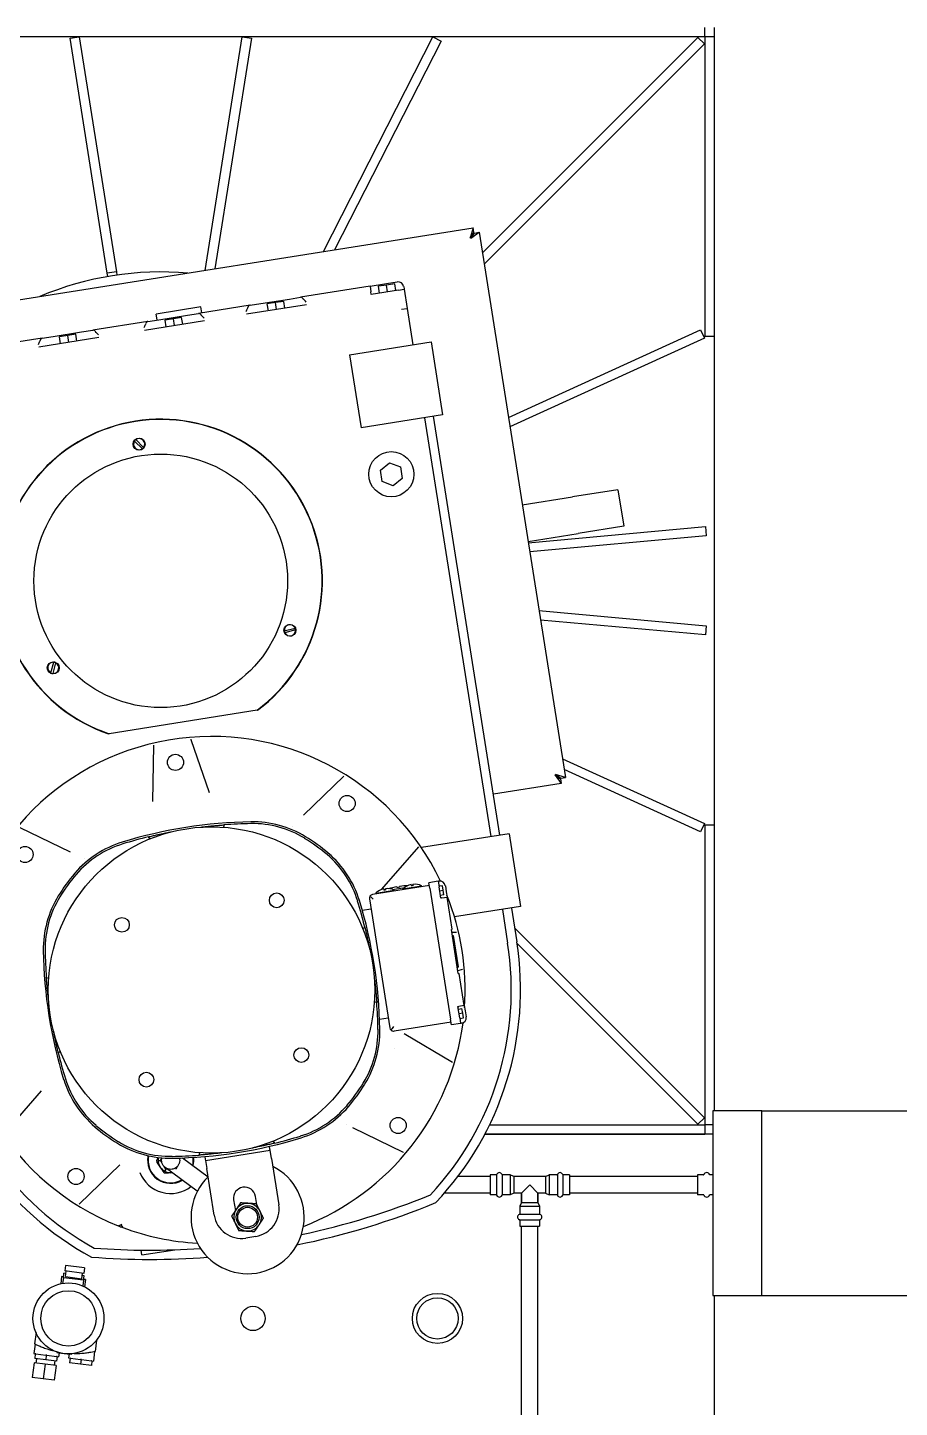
# Model space of a CAD drawing. Header units: millimetres. Extents: x 0 to 157650, y 0 to 89100.
# Drawn here: x 26148 to 27093, y 30789 to 32286 of the extents above; entities that cross this region are included whole.
import ezdxf

# ---------------------------------------------------------------- set-up
doc = ezdxf.new("R2010")
doc.units = ezdxf.units.MM
doc.header["$LTSCALE"] = 150
doc.layers.add('Visible', color=7, linetype='Continuous', lineweight=25)

msp = doc.modelspace()

# ---------------------------------------------------------------- linework, layer by layer
at = {"layer": 'Visible', "color": 9, "true_color": 0xc0c0c0}
for p, q in [((26882, 32275.9), (26882, 32285.9)), ((26892, 32285.9), (26892, 32275.9)), ((26882, 32275.9), (25702, 32275.9)), ((26193.8, 32274.3), (26203.7, 32275.9)), ((26234.1, 32019.5), (26193.8, 32274.3)), ((26203.7, 32275.9), (26244, 32021)), ((26340.3, 32022.6), (26380.4, 32275.9)), ((26390.3, 32274.3), (26350.7, 32024.3)), ((26380.4, 32275.9), (26390.3, 32274.3)), ((26468.3, 32042.9), (26587, 32275.8)), ((26595.9, 32271.3), (26480.5, 32044.8)), ((26587, 32275.8), (26595.9, 32271.3)), ((26640.7, 32041.6), (26874.3, 32275.3)), ((26881.4, 32268.2), (26642.6, 32029.4)), ((26874.3, 32275.3), (26881.4, 32268.2)), ((26892, 32275.9), (26882, 32275.9)), ((26882, 32275.9), (26882, 31950.9)), ((26892, 32275.9), (26892, 31950.9)), ((25851.8, 31945.2), (26630.6, 32068.6)), ((26630.6, 32068.6), (26627.3, 32057.9)), ((26627.3, 32057.9), (26631.4, 32063.7)), ((26628.1, 32057.4), (26627.3, 32057.9)), ((26628.1, 32057.4), (26637.2, 32063.9)), ((26628.1, 32057.4), (26632.2, 32063.1)), ((26631.4, 32063.7), (26630.6, 32068.6)), ((26632.2, 32063.1), (26637.2, 32063.9)), ((26637.2, 32063.9), (26730.8, 31472.6)), ((26244, 32021), (26234.1, 32019.5)), ((26234.7, 32016), (26234.1, 32019.5)), ((26244, 32021), (26244.6, 32017.5)), ((26518.9, 32005.3), (26443.5, 31993.4)), ((26518.9, 32005.3), (26536.6, 32008.2)), ((26518.9, 32005.3), (26519.8, 31999.4)), ((26520.3, 31996.4), (26519.8, 31999.4)), ((26549.9, 32001.1), (26520.3, 31996.4)), ((26536.9, 32006.7), (26528, 32005.3)), ((26529.2, 31997.9), (26528, 32005.3)), ((26536.6, 32008.2), (26548.5, 32010)), ((26545.8, 32008.1), (26536.9, 32006.7)), ((26538, 31999.3), (26536.9, 32006.7)), ((26546.9, 32000.7), (26545.8, 32008.1)), ((26549.9, 32001.1), (26555.8, 32002.1)), ((26555.4, 32005), (26555.8, 32002.1)), ((26555.8, 32002.1), (26559.1, 31981.3)), ((26335.6, 31982.9), (26287.2, 31975.2)), ((26388.8, 31984.7), (26332.9, 31975.9)), ((26336.6, 31976.5), (26335.6, 31982.9)), ((26450, 31985.3), (26385, 31975)), ((26388.8, 31984.7), (26400.7, 31986.6)), ((26400.7, 31986.6), (26431.5, 31991.5)), ((26416.4, 31987.6), (26407.5, 31986.2)), ((26408.7, 31978.8), (26407.5, 31986.2)), ((26425.3, 31989), (26416.4, 31987.6)), ((26417.5, 31980.2), (26416.4, 31987.6)), ((26426.4, 31981.6), (26425.3, 31989)), ((26431.5, 31991.5), (26443.5, 31993.4)), ((26553.2, 31980.4), (26559.1, 31981.3)), ((26559.1, 31981.3), (26565.4, 31941.8)), ((26278.1, 31967.2), (26218.3, 31957.7)), ((26339.4, 31967.8), (26274.4, 31957.5)), ((26278.1, 31967.2), (26290.1, 31969.1)), ((26288.2, 31968.8), (26287.2, 31975.2)), ((26290.1, 31969.1), (26320.9, 31974)), ((26305.8, 31970.1), (26296.9, 31968.7)), ((26298, 31961.2), (26296.9, 31968.7)), ((26314.6, 31971.5), (26305.8, 31970.1)), ((26306.9, 31962.7), (26305.8, 31970.1)), ((26315.8, 31964.1), (26314.6, 31971.5)), ((26320.9, 31974), (26332.9, 31975.9)), ((26163.6, 31949.1), (26175.5, 31951)), ((26175.5, 31951), (26206.3, 31955.8)), ((26191.2, 31951.9), (26182.3, 31950.5)), ((26200.1, 31953.3), (26191.2, 31951.9)), ((26192.4, 31944.5), (26191.2, 31951.9)), ((26201.2, 31945.9), (26200.1, 31953.3)), ((26206.3, 31955.8), (26218.3, 31957.7)), ((26668.9, 31863.2), (26877.3, 31958.2)), ((26877.3, 31958.2), (26881.5, 31949.1)), ((26892, 31950.9), (26882, 31950.9)), ((26892, 31950.9), (26892, 31420.9)), ((26163.6, 31949.1), (26097.8, 31938.7)), ((26224.9, 31949.7), (26159.8, 31939.4)), ((26183.5, 31943.1), (26182.3, 31950.5)), ((26496.7, 31931), (26585.1, 31945)), ((26585.1, 31945), (26597.6, 31865.9)), ((26881.5, 31949.1), (26670.6, 31852.9)), ((26496.7, 31931), (26509.2, 31851.9)), ((26597.6, 31865.9), (26509.2, 31851.9)), ((26577.9, 31862.8), (26649.8, 31408.5)), ((26659.7, 31410), (26587.8, 31864.4)), ((26263.6, 31837.5), (26263.5, 31837.7)), ((26272.1, 31829.2), (26263.6, 31837.5)), ((26264.9, 31839.1), (26265, 31839)), ((26265, 31839), (26273.5, 31830.6)), ((26272.3, 31829.1), (26272.1, 31829.2)), ((26273.5, 31830.6), (26273.7, 31830.5)), ((26530.2, 31806), (26540, 31814)), ((26532.2, 31793.5), (26530.2, 31806)), ((26540, 31814), (26551.9, 31809.4)), ((26551.9, 31809.4), (26553.9, 31796.9)), ((26544, 31788.9), (26532.2, 31793.5)), ((26553.9, 31796.9), (26544, 31788.9)), ((26684, 31768.2), (26738.3, 31776.9)), ((26787.7, 31784.7), (26738.3, 31776.9)), ((26787.7, 31784.7), (26793.9, 31745.2)), ((26690.5, 31727.2), (26882.6, 31744.7)), ((26793.9, 31745.2), (26744.6, 31737.3)), ((26882.6, 31744.7), (26883.5, 31734.7)), ((26690.2, 31728.7), (26744.6, 31737.3)), ((26883.5, 31734.7), (26692, 31717.3)), ((26702.1, 31653.6), (26883.5, 31637.1)), ((26882.6, 31627.2), (26703.7, 31643.4)), ((26883.5, 31637.1), (26882.6, 31627.2)), ((26425.9, 31631.5), (26426, 31631.5)), ((26426, 31631.5), (26437.6, 31634.7)), ((26426.6, 31629.6), (26426.4, 31629.5)), ((26438.1, 31632.8), (26426.6, 31629.6)), ((26437.6, 31634.7), (26437.7, 31634.8)), ((26438.3, 31632.9), (26438.1, 31632.8)), ((26173, 31586), (26176, 31597.6)), ((26177.9, 31597.1), (26174.9, 31585.5)), ((26176, 31597.6), (26176, 31597.7)), ((26178, 31597.2), (26177.9, 31597.1)), ((26173, 31585.8), (26173, 31586)), ((26174.9, 31585.5), (26174.9, 31585.3)), ((26396.5, 31545.5), (26236, 31520.1)), ((26397.1, 31545.6), (26396.5, 31545.5)), ((26236, 31520.1), (26235.4, 31520)), ((26283.4, 31446.6), (26284.4, 31507.5)), ((26284.4, 31507.5), (26284.4, 31507.7)), ((26324.7, 31514), (26324.8, 31513.9)), ((26324.8, 31513.9), (26344.6, 31456.3)), ((26727.6, 31492.9), (26881.5, 31422.8)), ((26446.7, 31431.8), (26490.4, 31474.1)), ((26490.4, 31474.1), (26490.6, 31474.2)), ((26719.6, 31475.2), (26720.1, 31476)), ((26719.6, 31475.2), (26726.1, 31466.1)), ((26719.6, 31475.2), (26725.3, 31471)), ((26730.8, 31472.6), (26720.1, 31476)), ((26720.1, 31476), (26725.9, 31471.9)), ((26725.9, 31471.9), (26730.8, 31472.6)), ((26877.3, 31413.7), (26729.5, 31481.1)), ((26726.1, 31466.1), (26652.7, 31454.5)), ((26725.3, 31471), (26726.1, 31466.1)), ((26139.1, 31418.5), (26193.9, 31391.8)), ((26434.5, 31419.9), (26434.5, 31419.9)), ((26881.5, 31422.8), (26877.3, 31413.7)), ((26892, 31420.9), (26882, 31420.9)), ((26882, 31420.9), (26882, 31095.9)), ((26892, 31420.9), (26892, 31110.9)), ((26571.3, 31397.4), (26531.4, 31351.4)), ((26571.4, 31397.5), (26571.3, 31397.4)), ((26669.6, 31411.6), (26574.7, 31396.6)), ((26669.6, 31411.6), (26682.1, 31332.6)), ((26209.1, 31384.2), (26209.1, 31384.2)), ((26583.3, 31355.5), (26521.6, 31345.7)), ((26543.3, 31351.2), (26556.5, 31353.3)), ((26548.1, 31353.9), (26548.3, 31353.1)), ((26551.2, 31353.6), (26551.1, 31354.4)), ((26555, 31352), (26574.8, 31355.1)), ((26563.4, 31356.3), (26563.7, 31355)), ((26565.6, 31355.3), (26565.4, 31356.7)), ((26574.9, 31354.1), (26574.8, 31355.1)), ((26592.7, 31360), (26582.8, 31358.4)), ((26583.8, 31352.5), (26582.8, 31358.4)), ((26583.8, 31352.5), (26606.3, 31210.3)), ((26592.7, 31360), (26593.7, 31360.2)), ((26592.7, 31360), (26593.7, 31354.1)), ((26597.5, 31355.2), (26593.6, 31354.6)), ((26595.6, 31341.7), (26593.7, 31354.1)), ((26598.3, 31350.3), (26597.5, 31355.2)), ((26600.6, 31355.2), (26601.6, 31348.7)), ((26518.3, 31341.1), (26540.5, 31200.9)), ((26525.4, 31347.3), (26545.1, 31350.4)), ((26525.5, 31346.3), (26525.4, 31347.3)), ((26533.8, 31351.6), (26534, 31350.3)), ((26536, 31350.6), (26535.8, 31352)), ((26545.3, 31349.4), (26545.1, 31350.4)), ((26555.2, 31351), (26555, 31352)), ((26594.4, 31349.6), (26598.3, 31350.3)), ((26599.1, 31345.3), (26595.1, 31344.7)), ((26596.6, 31341.9), (26595.6, 31341.7)), ((26596.6, 31341.9), (26602.5, 31342.8)), ((26599.1, 31345.3), (26598.3, 31350.3)), ((26601.6, 31348.7), (26602.5, 31342.8)), ((26608, 31308), (26602.5, 31342.8)), ((26510.5, 31328.8), (26520, 31330.3)), ((26682.1, 31332.6), (26610.5, 31321.3)), ((26662.4, 31329.5), (26668.1, 31293)), ((26672.2, 31331), (26678, 31294.5)), ((26608, 31308), (26607.1, 31307.8)), ((26614.6, 31259.9), (26607.1, 31307.8)), ((26675.7, 31309.4), (26881.4, 31103.6)), ((26607.5, 31304.9), (26612.5, 31304.8)), ((26608.1, 31301.2), (26609.1, 31301.3)), ((26608.1, 31301.2), (26609.1, 31301.3)), ((26609.1, 31301.3), (26609.1, 31301.3)), ((26609.1, 31301.3), (26614.5, 31267.1)), ((26609.1, 31301.3), (26609.1, 31301.3)), ((26612.5, 31304.8), (26612.7, 31304.8)), ((26874.3, 31096.5), (26678.3, 31292.6)), ((26614.5, 31267), (26613.6, 31266.8)), ((26614.5, 31266.9), (26613.6, 31266.8)), ((26614.6, 31266.7), (26613.6, 31266.5)), ((26618.9, 31264.5), (26614.2, 31262.9)), ((26614.5, 31267.1), (26614.5, 31267)), ((26614.5, 31266.9), (26614.5, 31267)), ((26614.6, 31266.7), (26614.5, 31266.9)), ((26619.1, 31264.6), (26618.9, 31264.5)), ((26614.6, 31259.9), (26615.6, 31260.1)), ((26621.1, 31225.3), (26615.6, 31260.1)), ((26614.2, 31224.2), (26615.2, 31224.3)), ((26616.2, 31211.8), (26614.2, 31224.2)), ((26614.7, 31221.2), (26618.6, 31221.9)), ((26621.1, 31225.3), (26615.2, 31224.3)), ((26619.4, 31216.9), (26618.6, 31221.9)), ((26621.1, 31225.3), (26622.1, 31219.4)), ((26622.1, 31219.4), (26623.1, 31212.9)), ((26538.7, 31211.7), (26529.3, 31210.2)), ((26606.8, 31207.3), (26545, 31197.5)), ((26607.2, 31204.4), (26606.3, 31210.3)), ((26617.1, 31205.9), (26607.2, 31204.4)), ((26619.4, 31216.9), (26615.5, 31216.3)), ((26616.2, 31211.8), (26617.1, 31205.9)), ((26616.3, 31211.3), (26620.2, 31212)), ((26618.1, 31206.1), (26617.1, 31205.9)), ((26620.2, 31212), (26619.4, 31216.9)), ((26556.1, 31195.1), (26608.3, 31163.7)), ((26545.1, 31178.3), (26545.1, 31178.3)), ((26608.3, 31163.7), (26608.5, 31163.7)), ((26123, 31086.9), (26162.9, 31132.8)), ((26881.4, 31103.6), (26874.3, 31096.5)), ((26943.5, 31110.9), (26890.5, 31110.9)), ((26890.5, 31110.9), (26890.5, 30910.9)), ((26943.5, 31110.9), (28685.5, 31110.9)), ((26943.5, 30910.9), (26943.5, 31110.9)), ((26493.4, 31095.9), (26493.4, 31095.9)), ((26555.1, 31065.8), (26500.4, 31092.5)), ((26643.5, 31085.9), (26882, 31085.9)), ((26890.5, 31085.9), (26643.5, 31085.9)), ((26648.5, 31095.9), (26882, 31095.9)), ((26890.5, 31095.9), (26882, 31095.9)), ((26882, 31095.9), (26882, 31085.9)), ((26340.5, 31057.3), (26410.6, 31068.4)), ((26410.4, 31069.6), (26409.9, 31072.6)), ((26410.6, 31068.4), (26410.4, 31069.6)), ((26412, 31059.5), (26410.6, 31068.4)), ((26289.5, 31057.2), (26291.8, 31057.3)), ((26315.7, 31060), (26343.3, 31039.6)), ((26339.8, 31061.5), (26340.3, 31058.5)), ((26340.3, 31058.5), (26340.5, 31057.3)), ((26340.5, 31057.3), (26341.9, 31048.4)), ((26412, 31059.5), (26420, 31009.2)), ((26555.3, 31065.7), (26555.1, 31065.8)), ((26247.6, 31052.4), (26203.8, 31010.1)), ((26295.8, 31050.5), (26295.8, 31050.5)), ((26297.4, 31047.8), (26296.3, 31045.8)), ((26331.6, 31023.8), (26296.9, 31049.6)), ((26349.9, 30998), (26341.9, 31048.4)), ((26649, 31039.8), (26614.1, 31039.8)), ((26649, 31041.5), (26649, 31020)), ((26655.7, 31041.5), (26649, 31041.5)), ((26656.2, 31042), (26656.2, 31019.5)), ((26662, 31042), (26662, 31019.5)), ((26671, 31041.5), (26662.5, 31041.5)), ((26671, 31041.5), (26671, 31020)), ((26674.7, 31039.8), (26671, 31041.5)), ((26674.7, 31039.8), (26674.7, 31021.8)), ((26709.3, 31039.8), (26674.7, 31039.8)), ((26709.3, 31039.8), (26674.7, 31039.8)), ((26709.3, 31039.8), (26713, 31041.5)), ((26709.3, 31039.8), (26709.3, 31021.8)), ((26713, 31041.5), (26713, 31020)), ((26721.5, 31041.5), (26713, 31041.5)), ((26722, 31042), (26722, 31019.5)), ((26727.8, 31042), (26727.8, 31019.5)), ((26735, 31041.5), (26728.3, 31041.5)), ((26735, 31041.5), (26735, 31020)), ((26873.9, 31039.8), (26735, 31039.8)), ((26873.9, 31041.5), (26873.9, 31020)), ((26880.6, 31041.5), (26873.9, 31041.5)), ((26890.5, 31041.5), (26887.4, 31041.5)), ((26313.5, 31023), (26313.5, 31023)), ((26692, 31030.8), (26683, 31021.8)), ((26692, 31030.8), (26683, 31021.8)), ((26701, 31021.8), (26692, 31030.8)), ((26701, 31021.8), (26692, 31030.8)), ((26203.8, 31010.1), (26203.7, 31010)), ((26297.4, 31021.8), (26297.4, 31021.8)), ((26371, 31014.6), (26372.9, 31002.8)), ((26396.2, 31009.4), (26394.7, 31018.3)), ((26649, 31021.8), (26599.5, 31021.8)), ((26655.7, 31020), (26649, 31020)), ((26671, 31020), (26662.5, 31020)), ((26674.7, 31021.8), (26671, 31020)), ((26683, 31021.8), (26674.7, 31021.8)), ((26683, 31021.8), (26674.7, 31021.8)), ((26683, 31011.5), (26681.3, 31007.8)), ((26683, 31021.8), (26683, 31011.5)), ((26683, 31011.5), (26683, 31021.8)), ((26683, 31011.5), (26701, 31011.5)), ((26701, 31021.8), (26701, 31011.5)), ((26709.3, 31021.8), (26701, 31021.8)), ((26701, 31011.5), (26701, 31021.8)), ((26709.3, 31021.8), (26701, 31021.8)), ((26701, 31011.5), (26702.8, 31007.8)), ((26709.3, 31021.8), (26713, 31020)), ((26721.5, 31020), (26713, 31020)), ((26735, 31020), (26728.3, 31020)), ((26873.9, 31021.8), (26735, 31021.8)), ((26880.6, 31020), (26873.9, 31020)), ((26890.5, 31020), (26887.4, 31020)), ((26680.8, 30998.8), (26703.3, 30998.8)), ((26681.3, 31007.8), (26702.8, 31007.8)), ((26681.3, 31007.8), (26681.3, 30999.3)), ((26702.8, 31007.8), (26702.8, 30999.3)), ((26249.3, 30987.4), (26246.4, 30986.4)), ((26249.5, 30987.8), (26249.3, 30987.4)), ((26250.8, 30984.7), (26249.3, 30987.4)), ((26249.5, 30987.8), (26249.7, 30988.4)), ((26680.8, 30993), (26703.3, 30993)), ((26681.3, 30992.5), (26681.3, 30985.8)), ((26681.3, 30985.8), (26702.8, 30985.8)), ((26683, 29547.9), (26683, 30985.8)), ((26701, 29547.9), (26701, 30985.8)), ((26702.8, 30992.5), (26702.8, 30985.8)), ((26395, 30974.8), (26384.2, 30973.1)), ((26271.7, 30954.7), (26270.8, 30960)), ((26271.7, 30954.7), (26307.4, 30960.4)), ((26186.5, 30930), (26187.1, 30934.9)), ((26189.1, 30934.7), (26187.1, 30934.9)), ((26188.6, 30943.4), (26187.9, 30937.4)), ((26208.7, 30934.8), (26187.9, 30937.4)), ((26209.5, 30940.8), (26188.6, 30943.4)), ((26188.6, 30931.2), (26189.4, 30937.2)), ((26206.5, 30928.9), (26207.2, 30935)), ((26209.5, 30940.8), (26208.7, 30934.8)), ((26184.6, 30931.2), (26183.6, 30923.5)), ((26186.6, 30930.9), (26184.6, 30931.2)), ((26186.5, 30930), (26185.7, 30923.9)), ((26208.3, 30927.3), (26186.5, 30930)), ((26188.6, 30931.2), (26206.5, 30928.9)), ((26208.9, 30932.2), (26206.9, 30932.4)), ((26208.3, 30927.3), (26207.5, 30921.1)), ((26208.3, 30927.3), (26208.9, 30932.2)), ((26210.4, 30928), (26208.4, 30928.2)), ((26210.4, 30928), (26209.4, 30920.2)), ((26890.5, 30910.9), (26943.5, 30910.9)), ((26892, 30910.9), (26892, 29156.1)), ((26892, 30910.9), (26892, 29156.1)), ((26943.5, 30910.9), (28685.5, 30910.9)), ((26156.8, 30870.6), (26155.2, 30858.4)), ((26222.4, 30862.3), (26220.9, 30850.2)), ((26155.8, 30858.1), (26154.5, 30847.8)), ((26154.5, 30847.8), (26156, 30847.6)), ((26156, 30847.6), (26155.4, 30842.6)), ((26156.6, 30847.5), (26156, 30847.6)), ((26156.6, 30847.5), (26167.3, 30846.2)), ((26167.9, 30846.1), (26167.3, 30846.2)), ((26167.9, 30846.1), (26167.3, 30841.1)), ((26168.5, 30846), (26167.9, 30846.1)), ((26168.5, 30846), (26179.2, 30844.7)), ((26179.8, 30844.6), (26179.2, 30844.7)), ((26179.8, 30844.6), (26179.2, 30839.7)), ((26179.6, 30849.5), (26179.5, 30848.7)), ((26181.1, 30848.5), (26179.5, 30848.7)), ((26179.8, 30844.6), (26181.3, 30844.4)), ((26181.2, 30849), (26181.1, 30848.5)), ((26181.1, 30848.5), (26193.4, 30847)), ((26181.8, 30848.4), (26181.3, 30844.4)), ((26192.7, 30847), (26192.2, 30843.1)), ((26193.5, 30847.5), (26193.4, 30847)), ((26195, 30846.8), (26193.4, 30847)), ((26195.1, 30847.6), (26195, 30846.8)), ((26206.5, 30848.2), (26206.5, 30848.2)), ((26220.3, 30850.1), (26219, 30839.7)), ((26154.8, 30837.7), (26152.8, 30821.8)), ((26166.7, 30836.2), (26154.8, 30837.7)), ((26167.3, 30841.1), (26155.4, 30842.6)), ((26157.4, 30842.4), (26156.7, 30837.4)), ((26166.7, 30836.2), (26164.7, 30820.3)), ((26178.6, 30834.7), (26166.7, 30836.2)), ((26179.2, 30839.7), (26167.3, 30841.1)), ((26177.2, 30839.9), (26176.6, 30834.9)), ((26178.6, 30834.7), (26176.6, 30818.8)), ((26192.2, 30843.1), (26193.7, 30842.9)), ((26193.7, 30842.9), (26193.1, 30837.9)), ((26205, 30836.4), (26193.1, 30837.9)), ((26194.3, 30842.8), (26193.7, 30842.9)), ((26194.3, 30842.8), (26205, 30841.5)), ((26205.6, 30841.4), (26205, 30841.5)), ((26205.6, 30841.4), (26205, 30836.4)), ((26216.9, 30834.9), (26205, 30836.4)), ((26206.3, 30841.3), (26205.6, 30841.4)), ((26206.3, 30841.3), (26216.9, 30840)), ((26217.5, 30839.9), (26216.9, 30840)), ((26217.5, 30839.9), (26216.9, 30834.9)), ((26217.5, 30839.9), (26219, 30839.7)), ((26164.7, 30820.3), (26152.8, 30821.8)), ((26176.6, 30818.8), (26164.7, 30820.3))]:
    msp.add_line(p, q, dxfattribs=at)
for centre, radius in [((26268.6, 31834.1), 6.5), ((26292, 31685.9), 137.5), ((26542, 31801.5), 24.5), ((26432.1, 31632.2), 6.5), ((26175.5, 31591.5), 6.5), ((26308, 31489), 8.75), ((26494.1, 31444.4), 8.75), ((26347.1, 31242.1), 177), ((26144.9, 31389.1), 8.75), ((26417.8, 31339.4), 8), ((26249.9, 31312.8), 8), ((26444.4, 31171.5), 8), ((26276.5, 31144.9), 8), ((26549.4, 31095.2), 8.75), ((26200.2, 31039.9), 8.75), ((26386.2, 30995.7), 12.4), ((26386.2, 30995.7), 10.7), ((26192, 30885.9), 38.5), ((26192, 30885.9), 30), ((26592, 30885.9), 27.2), ((26592, 30885.9), 22.4), ((26392, 30885.9), 13.2)]:
    msp.add_circle(centre, radius, dxfattribs=at)
for centre, radius, start, end in [((26292, 31685.9), 12796, 45.6757, 314.3243), ((26292, 31685.9), 2654.3, 55.8521, 348.3907), ((26292, 31685.9), 2606, 57.4266, 348.9003), ((26292, 31685.9), 2600, 57.6311, 342.6579), ((26292, 31685.9), 335, 84.9654, 113.0346), ((26549.4, 32004.1), 6, 9, 99), ((26292, 31685.9), 175.3, 306.8341, 251.1659), ((26292, 31685.9), 175, 306.6604, 251.3396), ((26268.6, 31834.1), 6.06, 145.122, 306.1337), ((26268.6, 31834.1), 6.24, 126.4024, 144.8533), ((26268.6, 31834.1), 6.06, 325.122, 126.1337), ((26268.6, 31834.1), 6.24, 306.4024, 324.8533), ((26432.1, 31632.2), 6.06, 25.122, 186.1337), ((26432.1, 31632.2), 6.24, 186.4024, 204.8533), ((26432.1, 31632.2), 6.06, 205.122, 6.1337), ((26432.1, 31632.2), 6.24, 6.4024, 24.8533), ((26175.5, 31591.5), 6.06, 85.122, 246.1337), ((26175.5, 31591.5), 6.06, 265.122, 66.1337), ((26175.5, 31591.5), 6.24, 66.4024, 84.8533), ((26175.5, 31591.5), 6.24, 246.4024, 264.8533), ((26347.1, 31242.1), 275, 25.4182, 248.4411), ((26398, 30921.1), 503.5, 90.9302, 107.0698), ((26398, 30921.1), 501.5, 90.9302, 94.2608), ((26391.6, 31314.6), 110, 58.4678, 90.9302), ((26391.6, 31314.6), 108, 58.4678, 90.9302), ((26282.5, 31297.3), 110, 107.0698, 139.5322), ((26282.5, 31297.3), 108, 107.0698, 139.5322), ((26398, 30921.1), 501.5, 103.7392, 107.0698), ((26347.1, 31242.1), 193, 49.5322, 58.4678), ((26347.1, 31242.1), 195, 49.5322, 58.4678), ((26402.3, 31306.8), 108, 17.0698, 49.5322), ((26402.3, 31306.8), 110, 17.0698, 49.5322), ((26347.1, 31242.1), 195, 139.5322, 148.4678), ((26347.1, 31242.1), 193, 139.5322, 148.4678), ((26570.4, 31222.6), 133.2, 99.645, 103.7227), ((26570.4, 31222.6), 132.4, 98.3509, 99.6491), ((26570.4, 31222.6), 133.2, 94.2773, 98.355), ((26567.3, 31338.6), 18.2, 102.1555, 132.3985), ((26570.4, 31222.6), 133.2, 92.1036, 92.9691), ((26567.3, 31338.6), 16.8, 95.5802, 102.4198), ((26567.3, 31338.6), 18.2, 65.6015, 95.8445), ((26594.6, 31354.2), 6, 9, 99), ((26274.7, 31286.6), 110, 148.4678, 180.9302), ((26274.7, 31286.6), 108, 148.4678, 180.9302), ((26026.1, 31191.3), 501.5, 13.7392, 17.0698), ((26026.1, 31191.3), 503.5, 0.9302, 17.0698), ((26522.2, 31341.7), 4, 149.6628, 189), ((26537.6, 31333.9), 18.2, 102.1555, 132.3985), ((26570.4, 31222.6), 133.2, 105.0309, 105.8964), ((26537.6, 31333.9), 16.8, 95.5802, 102.4198), ((26537.6, 31333.9), 18.2, 65.6015, 95.8445), ((26347.1, 31242.1), 275, 356.0447, 21.9553), ((26347.1, 31242.1), 325, 316.8723, 9), ((26347.1, 31242.1), 335, 316.4989, 9), ((26668.1, 31293), 503.5, 180.9302, 197.0698), ((26668.1, 31293), 501.5, 180.9302, 184.2608), ((26026.1, 31191.3), 501.5, 0.9302, 4.2608), ((26347.1, 31242.1), 275, 291.2286, 352.5818), ((26617.2, 31212), 6, 279, 9), ((26376.8, 31246.8), 335, 189, 241.5052), ((26376.8, 31246.8), 325, 189, 241.1319), ((26419.6, 31197.7), 108, 328.4678, 0.9302), ((26419.6, 31197.7), 110, 328.4678, 0.9302), ((26544.4, 31201.5), 4, 189, 228.3372), ((26668.1, 31293), 501.5, 193.7392, 197.0698), ((26292, 31177.5), 110, 197.0698, 229.5322), ((26292, 31177.5), 108, 197.0698, 229.5322), ((26347.1, 31242.1), 193, 319.5322, 328.4678), ((26347.1, 31242.1), 195, 319.5322, 328.4678), ((26411.8, 31187), 108, 287.0698, 319.5322), ((26411.8, 31187), 110, 287.0698, 319.5322), ((26347.1, 31242.1), 195, 229.5322, 238.4678), ((26347.1, 31242.1), 193, 229.5322, 238.4678), ((26296.3, 31563.1), 501.5, 283.7392, 287.0698), ((26302.7, 31169.7), 110, 238.4678, 270.9302), ((26302.7, 31169.7), 108, 238.4678, 270.9302), ((26296.3, 31563.1), 503.5, 270.9302, 287.0698), ((26302.8, 31057.4), 25, 168.3729, 300.4315), ((26302.8, 31057.4), 24.5, 168.3943, 299.9324), ((26302.8, 31057.4), 15.2, 182.2282, 187.151), ((26302.8, 31057.4), 13.5, 166.824, 276.9646), ((26296.3, 31563.1), 501.5, 270.9302, 274.2608), ((26302.8, 31057.4), 13.5, 10.0565, 11.2581), ((26302.8, 31057.4), 15.2, 3.5772, 7.151), ((26302.8, 31057.4), 24.5, 347.0887, 7.4827), ((26302.8, 31057.4), 25, 346.5895, 7.4036), ((26302.8, 31057.4), 36, 201.6176, 307.714), ((26302.8, 31057.4), 15.2, 242.2282, 247.151), ((26386.2, 30995.7), 61.3, 134.3554, 63.6446), ((26655.7, 31042), 0.5, 270, 0), ((26659.1, 31040.9), 3.1, 20.8154, 159.1846), ((26662.5, 31042), 0.5, 180, 270), ((26721.5, 31042), 0.5, 270, 0), ((26724.9, 31040.9), 3.1, 20.8154, 159.1846), ((26728.3, 31042), 0.5, 180, 270), ((26880.6, 31041.8), 0.25, 270, 342.6537), ((26884, 31040.7), 3.31, 17.3463, 162.6537), ((26887.4, 31041.8), 0.25, 197.3463, 270), ((26382.9, 31016.4), 12, 9, 189), ((26386.2, 30995.7), 15, 86.2668, 146.2668), ((26386.2, 30995.7), 15, 26.2668, 86.2668), ((26390.3, 31004.5), 30, 279, 9), ((26280.3, 31759.9), 810, 281.35, 292.4883), ((26280.3, 31759.9), 800, 281.8499, 292.3352), ((26655.7, 31019.5), 0.5, 0, 90), ((26659.1, 31020.6), 3.1, 200.8154, 339.1846), ((26662.5, 31019.5), 0.5, 90, 180), ((26721.5, 31019.5), 0.5, 0, 90), ((26724.9, 31020.6), 3.1, 200.8154, 339.1846), ((26728.3, 31019.5), 0.5, 90, 180), ((26880.6, 31019.8), 0.25, 17.3463, 90), ((26884, 31020.8), 3.31, 197.3463, 342.6537), ((26887.4, 31019.8), 0.25, 90, 162.6537), ((26379.5, 31002.7), 30, 189, 279), ((26386.2, 30995.7), 15, 146.2668, 206.2668), ((26386.2, 30995.7), 15, 326.2668, 26.2668), ((26681.9, 30995.9), 3.1, 110.8154, 249.1846), ((26680.8, 30999.3), 0.5, 270, 0), ((26703.3, 30999.3), 0.5, 180, 270), ((26702.2, 30995.9), 3.1, 290.8154, 69.1846), ((26347.1, 31242.1), 275, 248.4411, 249.5589), ((26347.1, 31242.1), 275, 249.5589, 266.7714), ((26386.2, 30995.7), 15, 206.2668, 266.2668), ((26386.2, 30995.7), 15, 266.2668, 326.2668), ((26680.8, 30992.5), 0.5, 0, 90), ((26703.3, 30992.5), 0.5, 90, 180), ((26280.3, 31759.9), 810, 265.5131, 274.4219), ((26280.3, 31759.9), 800, 265.6661, 273.922), ((26199.8, 30947.9), 100, 251.9222, 256.644), ((26199.8, 30947.9), 100, 269.106, 273.8278)]:
    msp.add_arc(centre, radius, start, end, dxfattribs=at)
for centre, major_axis, ratio, start_param, end_param in [((26389.7, 31978.8), (-0.94, 5.93), 0.57735, 0, 0.848062), ((26444.4, 31987.5), (-0.94, 5.93), 0.57735, 5.435123, 6.283185), ((26279.1, 31961.3), (-0.94, 5.93), 0.57735, 0, 0.848062), ((26333.8, 31970), (-0.94, 5.93), 0.57735, 5.435123, 6.283185), ((26219.3, 31951.8), (-0.94, 5.93), 0.57735, 5.435123, 6.283185), ((26164.5, 31943.1), (-0.94, 5.93), 0.57735, 0, 0.848062), ((26246.3, 30986.8), (-0.191, -0.462), 0.999391, 0.01517, 0.722764), ((26251.3, 30984.9), (-0.168, -0.471), 0.999391, 5.560421, 6.268014)]:
    msp.add_ellipse(centre, major_axis=major_axis, ratio=ratio, start_param=start_param, end_param=end_param, dxfattribs=at)
for points, knots in [([(26384.6, 31978), (26384.8, 31978.5), (26385.1, 31979.2), (26385.7, 31980.3), (26386, 31980.9), (26386.3, 31981.7), (26386.4, 31982), (26386.5, 31982.3)], [0, 0, 0, 0, 0.1852377, 0.1852377, 0.3704754, 0.3704754, 0.4807717, 0.4807717, 0.4807717, 0.4807717]), ([(26449.6, 31988.3), (26449.1, 31988.8), (26448.6, 31989.3), (26447.6, 31990.3), (26447.2, 31990.8), (26446.7, 31991.4), (26446.5, 31991.6), (26446.4, 31991.8)], [0, 0, 0, 0, 0.1995864, 0.1995864, 0.3991729, 0.3991729, 0.4815238, 0.4815238, 0.4815238, 0.4815238]), ([(26339, 31970.8), (26338.5, 31971.2), (26338, 31971.8), (26337, 31972.8), (26336.6, 31973.3), (26336.1, 31973.9), (26335.9, 31974.1), (26335.8, 31974.3)], [0, 0, 0, 0, 0.1995864, 0.1995864, 0.3991729, 0.3991729, 0.4815238, 0.4815238, 0.4815238, 0.4815238]), ([(26224.4, 31952.6), (26224, 31953.1), (26223.5, 31953.5), (26222.6, 31954.5), (26222.2, 31955), (26221.6, 31955.6), (26221.4, 31955.9), (26221.2, 31956.1)], [0, 0, 0, 0, 0.1852377, 0.1852377, 0.3704754, 0.3704754, 0.4807717, 0.4807717, 0.4807717, 0.4807717]), ([(26274, 31960.5), (26274.2, 31961), (26274.5, 31961.6), (26275.1, 31962.8), (26275.3, 31963.4), (26275.7, 31964.2), (26275.8, 31964.5), (26275.9, 31964.8)], [0, 0, 0, 0, 0.1852377, 0.1852377, 0.3704754, 0.3704754, 0.4807717, 0.4807717, 0.4807717, 0.4807717]), ([(26159.4, 31942.3), (26159.7, 31942.9), (26160, 31943.5), (26160.5, 31944.7), (26160.8, 31945.2), (26161.1, 31946), (26161.2, 31946.4), (26161.3, 31946.7)], [0, 0, 0, 0, 0.1852377, 0.1852377, 0.3704754, 0.3704754, 0.4807717, 0.4807717, 0.4807717, 0.4807717]), ([(26293, 31411.5), (26294.8, 31411.9), (26296.6, 31412.3), (26300.1, 31413), (26301.7, 31413.3), (26303.3, 31413.6)], [0, 0, 0, 0, 0.56481, 0.56481, 1.059266, 1.059266, 1.059266, 1.059266]), ([(26335.9, 31418.8), (26337.5, 31419), (26339.1, 31419.2), (26342.6, 31419.6), (26344.5, 31419.8), (26346.3, 31420)], [0.072506, 0.072506, 0.072506, 0.072506, 0.566865, 0.566865, 1.131536, 1.131536, 1.131536, 1.131536]), ([(26346.3, 31420), (26347.1, 31420), (26347.9, 31420.1), (26349.6, 31420.3), (26350.4, 31420.4), (26351.2, 31420.4)], [0, 0, 0, 0, 0.2466257, 0.2466257, 0.4932596, 0.4932596, 0.4932596, 0.4932596]), ([(26351.2, 31420.4), (26351.2, 31420.4), (26351.2, 31420.4), (26351.3, 31420.4), (26351.3, 31420.5), (26351.4, 31420.5), (26351.5, 31420.5), (26351.5, 31420.5), (26351.5, 31420.5), (26351.5, 31420.5), (26351.6, 31420.5), (26351.6, 31420.5), (26351.6, 31420.5), (26351.6, 31420.5), (26351.6, 31420.5), (26351.6, 31420.5), (26351.6, 31420.5), (26351.7, 31420.5), (26351.7, 31420.5), (26351.8, 31420.5), (26351.9, 31420.5), (26351.9, 31420.5)], [0, 0, 0, 0, 0.00250568, 0.00250568, 0.02217006, 0.02217006, 0.03112998, 0.03112998, 0.03451917, 0.03451917, 0.03683724, 0.03683724, 0.03912073, 0.03912073, 0.04139084, 0.04139084, 0.04727196, 0.04727196, 0.05915619, 0.05915619, 0.07367451, 0.07367451, 0.07367451, 0.07367451]), ([(26351.9, 31420.5), (26353.4, 31420.6), (26355, 31420.8), (26357.9, 31421), (26359.4, 31421.1), (26360.7, 31421.2)], [0, 0, 0, 0, 0.4557417, 0.4557417, 0.9112609, 0.9112609, 0.9112609, 0.9112609]), ([(26278.9, 31408.3), (26280.2, 31408.6), (26281.6, 31408.9), (26284.5, 31409.6), (26286, 31410), (26287.5, 31410.3)], [0.000001, 0.000001, 0.000001, 0.000001, 0.4541304, 0.4541304, 0.9079, 0.9079, 0.9079, 0.9079]), ([(26287.5, 31410.3), (26287.5, 31410.3), (26287.6, 31410.3), (26287.7, 31410.3), (26287.7, 31410.4), (26287.7, 31410.4), (26287.8, 31410.4), (26287.8, 31410.4), (26287.8, 31410.4), (26287.8, 31410.4), (26287.8, 31410.4), (26287.8, 31410.4), (26287.8, 31410.4), (26287.8, 31410.4), (26287.9, 31410.4), (26287.9, 31410.4), (26287.9, 31410.4), (26288, 31410.4), (26288, 31410.4), (26288.1, 31410.4), (26288.1, 31410.5), (26288.2, 31410.5)], [0, 0, 0, 0, 0.01763739, 0.01763739, 0.02768199, 0.02768199, 0.03265715, 0.03265715, 0.03458541, 0.03458541, 0.03652613, 0.03652613, 0.03850026, 0.03850026, 0.0413939, 0.0413939, 0.04908582, 0.04908582, 0.06598624, 0.06598624, 0.07305226, 0.07305226, 0.07305226, 0.07305226]), ([(26288.2, 31410.5), (26289, 31410.6), (26289.8, 31410.8), (26291.4, 31411.2), (26292.2, 31411.3), (26293, 31411.5)], [0, 0, 0, 0, 0.2467374, 0.2467374, 0.4934917, 0.4934917, 0.4934917, 0.4934917]), ([(26521.6, 31345.7), (26521.1, 31345.6), (26520.5, 31345.4), (26519.6, 31344.8), (26519.1, 31344.4), (26518.8, 31343.8), (26518.8, 31343.8), (26518.8, 31343.8)], [0, 0, 0, 0, 0.2307778, 0.2307778, 0.4615557, 0.4615557, 0.4775885, 0.4775885, 0.4775885, 0.4775885]), ([(26518.8, 31343.8), (26518.8, 31343.7), (26518.8, 31343.7), (26519.3, 31343.3), (26519.9, 31342.8), (26521.1, 31341.8), (26521.8, 31341.2), (26522.4, 31340.8)], [2.3078744, 2.3078744, 2.3078744, 2.3078744, 2.3239072, 2.3239072, 2.554685, 2.554685, 2.7854629, 2.7854629, 2.7854629, 2.7854629]), ([(26513.3, 31310.4), (26513.6, 31309.1), (26513.9, 31307.7), (26514.6, 31304.8), (26515, 31303.3), (26515.3, 31301.8)], [0.000001, 0.000001, 0.000001, 0.000001, 0.4541304, 0.4541304, 0.9079, 0.9079, 0.9079, 0.9079]), ([(26515.3, 31301.8), (26515.3, 31301.7), (26515.3, 31301.7), (26515.4, 31301.6), (26515.4, 31301.6), (26515.4, 31301.5), (26515.4, 31301.5), (26515.4, 31301.5), (26515.4, 31301.5), (26515.4, 31301.5), (26515.4, 31301.5), (26515.4, 31301.4), (26515.4, 31301.4), (26515.4, 31301.4), (26515.4, 31301.4), (26515.4, 31301.4), (26515.4, 31301.4), (26515.4, 31301.3), (26515.4, 31301.2), (26515.5, 31301.1), (26515.5, 31301.1), (26515.5, 31301.1)], [0, 0, 0, 0, 0.01763739, 0.01763739, 0.02768199, 0.02768199, 0.03265715, 0.03265715, 0.03458541, 0.03458541, 0.03652613, 0.03652613, 0.03850026, 0.03850026, 0.0413939, 0.0413939, 0.04908582, 0.04908582, 0.06598624, 0.06598624, 0.07305226, 0.07305226, 0.07305226, 0.07305226]), ([(26515.5, 31301.1), (26515.6, 31300.3), (26515.8, 31299.5), (26516.2, 31297.9), (26516.3, 31297.1), (26516.5, 31296.3)], [0, 0, 0, 0, 0.2467374, 0.2467374, 0.4934917, 0.4934917, 0.4934917, 0.4934917]), ([(26516.5, 31296.3), (26516.9, 31294.5), (26517.3, 31292.7), (26518, 31289.2), (26518.3, 31287.6), (26518.6, 31286)], [0, 0, 0, 0, 0.56481, 0.56481, 1.059266, 1.059266, 1.059266, 1.059266]), ([(26168.8, 31246.9), (26168.6, 31248.4), (26168.5, 31250), (26168.2, 31252.9), (26168.1, 31254.4), (26168, 31255.7)], [0, 0, 0, 0, 0.4557417, 0.4557417, 0.9112609, 0.9112609, 0.9112609, 0.9112609]), ([(26523.8, 31253.4), (26524, 31251.8), (26524.2, 31250.2), (26524.6, 31246.6), (26524.8, 31244.8), (26525, 31242.9)], [0.072506, 0.072506, 0.072506, 0.072506, 0.566865, 0.566865, 1.131536, 1.131536, 1.131536, 1.131536]), ([(26168.8, 31246.2), (26168.8, 31246.2), (26168.8, 31246.3), (26168.8, 31246.4), (26168.8, 31246.4), (26168.8, 31246.5), (26168.8, 31246.5), (26168.8, 31246.5), (26168.8, 31246.5), (26168.8, 31246.5), (26168.8, 31246.5), (26168.8, 31246.6), (26168.8, 31246.6), (26168.8, 31246.6), (26168.8, 31246.6), (26168.8, 31246.6), (26168.8, 31246.6), (26168.8, 31246.7), (26168.8, 31246.7), (26168.8, 31246.8), (26168.8, 31246.8), (26168.8, 31246.9)], [0, 0, 0, 0, 0.01256424, 0.01256424, 0.02578501, 0.02578501, 0.03219305, 0.03219305, 0.03451921, 0.03451921, 0.03683727, 0.03683727, 0.03892555, 0.03892555, 0.04115354, 0.04115354, 0.04412618, 0.04412618, 0.0525051, 0.0525051, 0.0736745, 0.0736745, 0.0736745, 0.0736745]), ([(26169.3, 31241.3), (26169.2, 31242.1), (26169.1, 31242.9), (26169, 31244.5), (26168.9, 31245.4), (26168.8, 31246.2)], [0, 0, 0, 0, 0.2466257, 0.2466257, 0.4932596, 0.4932596, 0.4932596, 0.4932596]), ([(26170.5, 31230.9), (26170.3, 31232.5), (26170.1, 31234.1), (26169.7, 31237.6), (26169.5, 31239.5), (26169.3, 31241.3)], [0.072506, 0.072506, 0.072506, 0.072506, 0.566865, 0.566865, 1.131536, 1.131536, 1.131536, 1.131536]), ([(26525, 31242.9), (26525.1, 31242.1), (26525.1, 31241.3), (26525.3, 31239.7), (26525.4, 31238.9), (26525.4, 31238.1)], [0, 0, 0, 0, 0.2466257, 0.2466257, 0.4932596, 0.4932596, 0.4932596, 0.4932596]), ([(26525.4, 31238.1), (26525.4, 31238.1), (26525.4, 31238.1), (26525.5, 31238), (26525.5, 31237.9), (26525.5, 31237.8), (26525.5, 31237.8), (26525.5, 31237.7), (26525.5, 31237.7), (26525.5, 31237.7), (26525.5, 31237.7), (26525.5, 31237.7), (26525.5, 31237.7), (26525.5, 31237.7), (26525.5, 31237.7), (26525.5, 31237.6), (26525.5, 31237.6), (26525.5, 31237.6), (26525.5, 31237.5), (26525.5, 31237.4), (26525.5, 31237.4), (26525.5, 31237.3)], [0, 0, 0, 0, 0.00250569, 0.00250569, 0.02217006, 0.02217006, 0.03112998, 0.03112998, 0.03451917, 0.03451917, 0.03683723, 0.03683723, 0.03912073, 0.03912073, 0.04139084, 0.04139084, 0.04727196, 0.04727196, 0.05915619, 0.05915619, 0.0736745, 0.0736745, 0.0736745, 0.0736745]), ([(26525.5, 31237.3), (26525.7, 31235.8), (26525.8, 31234.3), (26526, 31231.3), (26526.2, 31229.9), (26526.3, 31228.5)], [0, 0, 0, 0, 0.4557417, 0.4557417, 0.9112609, 0.9112609, 0.9112609, 0.9112609]), ([(26177.8, 31188), (26177.4, 31189.8), (26177, 31191.6), (26176.3, 31195.1), (26176, 31196.7), (26175.7, 31198.2)], [0, 0, 0, 0, 0.56481, 0.56481, 1.059266, 1.059266, 1.059266, 1.059266]), ([(26178.8, 31183.2), (26178.6, 31184), (26178.4, 31184.8), (26178.1, 31186.4), (26177.9, 31187.2), (26177.8, 31188)], [0, 0, 0, 0, 0.2467374, 0.2467374, 0.4934917, 0.4934917, 0.4934917, 0.4934917]), ([(26544.3, 31202.5), (26543.8, 31201.8), (26543.4, 31201.1), (26542.5, 31199.8), (26542.1, 31199.1), (26541.8, 31198.6), (26541.8, 31198.5), (26541.8, 31198.5)], [0, 0, 0, 0, 0.2307778, 0.2307778, 0.4615557, 0.4615557, 0.4775885, 0.4775885, 0.4775885, 0.4775885]), ([(26541.8, 31198.5), (26541.8, 31198.5), (26541.8, 31198.4), (26542.3, 31198), (26542.9, 31197.8), (26544, 31197.5), (26544.5, 31197.5), (26545, 31197.5)], [2.3078744, 2.3078744, 2.3078744, 2.3078744, 2.3239072, 2.3239072, 2.554685, 2.554685, 2.7854629, 2.7854629, 2.7854629, 2.7854629]), ([(26179, 31182.4), (26179, 31182.5), (26178.9, 31182.6), (26178.9, 31182.7), (26178.9, 31182.7), (26178.9, 31182.7), (26178.9, 31182.8), (26178.9, 31182.8), (26178.9, 31182.8), (26178.9, 31182.8), (26178.9, 31182.8), (26178.9, 31182.8), (26178.9, 31182.8), (26178.9, 31182.8), (26178.9, 31182.8), (26178.9, 31182.9), (26178.9, 31182.9), (26178.9, 31182.9), (26178.9, 31182.9), (26178.8, 31183), (26178.8, 31183.1), (26178.8, 31183.2)], [0, 0, 0, 0, 0.0176374, 0.0176374, 0.02768203, 0.02768203, 0.0326572, 0.0326572, 0.03458546, 0.03458546, 0.03652619, 0.03652619, 0.03829219, 0.03829219, 0.0410296, 0.0410296, 0.04408315, 0.04408315, 0.05323251, 0.05323251, 0.07305236, 0.07305236, 0.07305236, 0.07305236]), ([(26181, 31173.9), (26180.7, 31175.2), (26180.3, 31176.6), (26179.6, 31179.5), (26179.3, 31181), (26179, 31182.4)], [0.000001, 0.000001, 0.000001, 0.000001, 0.4541304, 0.4541304, 0.9079, 0.9079, 0.9079, 0.9079]), ([(26401.3, 31072.7), (26399.5, 31072.4), (26397.7, 31072), (26394.2, 31071.3), (26392.6, 31071), (26391, 31070.7)], [0, 0, 0, 0, 0.56481, 0.56481, 1.059266, 1.059266, 1.059266, 1.059266]), ([(26406.1, 31073.8), (26405.3, 31073.6), (26404.5, 31073.4), (26402.9, 31073.1), (26402.1, 31072.9), (26401.3, 31072.7)], [0, 0, 0, 0, 0.2467374, 0.2467374, 0.4934917, 0.4934917, 0.4934917, 0.4934917]), ([(26406.8, 31074), (26406.8, 31073.9), (26406.7, 31073.9), (26406.6, 31073.9), (26406.6, 31073.9), (26406.5, 31073.9), (26406.5, 31073.9), (26406.5, 31073.9), (26406.5, 31073.9), (26406.5, 31073.9), (26406.5, 31073.9), (26406.5, 31073.9), (26406.4, 31073.9), (26406.4, 31073.9), (26406.4, 31073.9), (26406.4, 31073.9), (26406.4, 31073.9), (26406.3, 31073.8), (26406.3, 31073.8), (26406.2, 31073.8), (26406.1, 31073.8), (26406.1, 31073.8)], [0, 0, 0, 0, 0.01820635, 0.01820635, 0.02821216, 0.02821216, 0.0328555, 0.0328555, 0.03474879, 0.03474879, 0.03652618, 0.03652618, 0.03829218, 0.03829218, 0.04102959, 0.04102959, 0.04773142, 0.04773142, 0.06216229, 0.06216229, 0.07305237, 0.07305237, 0.07305237, 0.07305237]), ([(26415.4, 31076), (26414.1, 31075.7), (26412.7, 31075.3), (26409.8, 31074.6), (26408.3, 31074.3), (26406.8, 31074)], [0.000001, 0.000001, 0.000001, 0.000001, 0.4541304, 0.4541304, 0.9079, 0.9079, 0.9079, 0.9079]), ([(26296.9, 31049.5), (26296.5, 31049.8), (26296.2, 31050.1), (26295.1, 31051.2), (26294.5, 31052.1), (26293.5, 31054), (26293.2, 31055.1), (26292.9, 31057.2), (26293, 31058.2), (26293.2, 31059.6), (26293.3, 31059.8), (26293.4, 31060.1)], [0.004514, 0.004514, 0.004514, 0.004514, 0.147692, 0.147692, 0.466244, 0.466244, 0.784797, 0.784797, 1.103349, 1.103349, 1.183749, 1.183749, 1.183749, 1.183749]), ([(26296.9, 31049.6), (26296.5, 31049.8), (26296.1, 31050.1), (26295.1, 31051.2), (26294.4, 31052.1), (26293.5, 31054), (26293.1, 31055), (26292.9, 31057.2), (26292.9, 31058.2), (26293.1, 31059.6), (26293.2, 31059.8), (26293.3, 31060.1)], [0, 0, 0, 0, 0.141675, 0.141675, 0.460294, 0.460294, 0.778846, 0.778846, 1.097345, 1.097345, 1.179023, 1.179023, 1.179023, 1.179023]), ([(26312.3, 31059.9), (26312.5, 31059), (26312.6, 31058.1), (26312.6, 31056.2), (26312.4, 31055.1), (26311.7, 31053.1), (26311.2, 31052.2), (26309.9, 31050.5), (26309.1, 31049.7), (26307.3, 31048.6), (26306.3, 31048.1), (26305, 31047.8), (26304.7, 31047.7), (26303.4, 31047.5), (26302.4, 31047.5), (26300.4, 31047.8), (26299.3, 31048.1), (26297.9, 31048.9), (26297.4, 31049.1), (26297, 31049.5)], [0.37221, 0.37221, 0.37221, 0.37221, 0.636206, 0.636206, 0.954761, 0.954761, 1.273311, 1.273311, 1.591856, 1.591856, 1.910402, 1.910402, 2.006607, 2.006607, 2.297985, 2.297985, 2.617486, 2.617486, 2.781975, 2.781975, 2.781975, 2.781975]), ([(26342.3, 31063.7), (26340.8, 31063.6), (26339.3, 31063.5), (26336.4, 31063.2), (26334.9, 31063.1), (26333.6, 31063)], [0, 0, 0, 0, 0.4557417, 0.4557417, 0.9112609, 0.9112609, 0.9112609, 0.9112609]), ([(26343.1, 31063.8), (26343, 31063.8), (26343, 31063.8), (26342.9, 31063.8), (26342.8, 31063.8), (26342.8, 31063.8), (26342.8, 31063.8), (26342.8, 31063.8), (26342.7, 31063.8), (26342.7, 31063.8), (26342.7, 31063.8), (26342.7, 31063.8), (26342.7, 31063.8), (26342.7, 31063.8), (26342.7, 31063.8), (26342.6, 31063.8), (26342.6, 31063.8), (26342.6, 31063.8), (26342.6, 31063.8), (26342.5, 31063.8), (26342.4, 31063.7), (26342.3, 31063.7)], [0, 0, 0, 0, 0.01726628, 0.01726628, 0.02797395, 0.02797395, 0.03155142, 0.03155142, 0.03476055, 0.03476055, 0.03683725, 0.03683725, 0.03892553, 0.03892553, 0.04201142, 0.04201142, 0.04541526, 0.04541526, 0.0553948, 0.0553948, 0.07367451, 0.07367451, 0.07367451, 0.07367451]), ([(26348, 31064.3), (26347.2, 31064.2), (26346.3, 31064.1), (26344.7, 31064), (26343.9, 31063.9), (26343.1, 31063.8)], [0, 0, 0, 0, 0.2466257, 0.2466257, 0.4932596, 0.4932596, 0.4932596, 0.4932596]), ([(26358.4, 31065.5), (26356.8, 31065.3), (26355.2, 31065.1), (26351.7, 31064.7), (26349.8, 31064.5), (26348, 31064.3)], [0.072506, 0.072506, 0.072506, 0.072506, 0.566865, 0.566865, 1.131536, 1.131536, 1.131536, 1.131536]), ([(26155.2, 30858.4), (26155.2, 30858.4), (26155.2, 30858.4), (26155.3, 30858.4), (26155.6, 30858.2), (26156.9, 30857.6), (26157.9, 30857.1), (26160.4, 30856), (26161.9, 30855.4), (26165.2, 30854.1), (26167, 30853.5), (26168.8, 30852.9)], [-2.25706, -2.25706, -2.25706, -2.25706, -2.237427, -2.237427, -1.702767, -1.702767, -1.13974, -1.13974, -0.560633, -0.560633, 0, 0, 0, 0]), ([(26206.5, 30848.2), (26208.2, 30848.3), (26210, 30848.4), (26213.3, 30848.8), (26214.8, 30849.1), (26217.5, 30849.5), (26218.6, 30849.7), (26220.2, 30850), (26220.7, 30850.1), (26220.9, 30850.2), (26220.9, 30850.2), (26220.9, 30850.2)], [-3.204029, -3.204029, -3.204029, -3.204029, -2.670229, -2.670229, -2.139018, -2.139018, -1.601802, -1.601802, -1.084933, -1.084933, -0.949074, -0.949074, -0.949074, -0.949074])]:
    msp.add_open_spline(points, degree=3, knots=knots, dxfattribs=at)
for points in [[(26360.7, 31421.2), (26360.5, 31420.4), (26360.2, 31419.5), (26360, 31418.7)], [(26280.4, 31406.1), (26279.9, 31406.8), (26279.4, 31407.5), (26278.9, 31408.3)], [(26511.1, 31308.9), (26511.8, 31309.4), (26512.5, 31309.9), (26513.3, 31310.4)], [(26168, 31255.7), (26168.9, 31255.5), (26169.7, 31255.2), (26170.6, 31255)], [(26526.3, 31228.5), (26525.4, 31228.8), (26524.5, 31229), (26523.7, 31229.3)], [(26183.2, 31175.4), (26182.5, 31174.9), (26181.7, 31174.4), (26181, 31173.9)], [(26413.9, 31078.2), (26414.4, 31077.5), (26414.9, 31076.7), (26415.4, 31076)], [(26333.6, 31063), (26333.8, 31063.9), (26334, 31064.7), (26334.3, 31065.6)]]:
    msp.add_open_spline(points, degree=3, dxfattribs=at)
for points, weights in [([(26287.6, 31056.8), (26288.5, 31058.7), (26289.3, 31060.5)], [1.72381759786, 1.78560937623, 1.8127318809]), ([(26291.7, 31049.7), (26289.8, 31052.4), (26287.7, 31055.5)], [1.83395038883, 1.83395038883, 1.72381759786]), ([(26291.8, 31057.3), (26292.5, 31058.5), (26293.2, 31059.7)], [1.94358964369, 2.01478814611, 2.05226759995]), ([(26293.3, 31054.8), (26292.6, 31056), (26291.8, 31057.3)], [2.0552804399, 2.01770354356, 1.94358964369]), ([(26293.3, 31059.9), (26293.3, 31059.9), (26293.3, 31059.9)], [2.0610887678, 2.06116233988, 2.06123574713]), ([(26293.4, 31054.6), (26293.4, 31054.6), (26293.4, 31054.6)], [2.06128587546, 2.06123828347, 2.06119062209]), ([(26317.3, 31060.1), (26317.6, 31059.7), (26317.9, 31059.3)], [1.74948970712, 1.73750407939, 1.72381759786]), ([(26295.7, 31043.9), (26293.6, 31047), (26291.7, 31049.7)], [1.72381759786, 1.83395038883, 1.83395038883]), ([(26297.4, 31047.8), (26296.6, 31049.2), (26295.9, 31050.4)], [1.94358964369, 2.02249983124, 2.05999100581]), ([(26303.9, 31043.9), (26300.6, 31043.7), (26296.9, 31043.3)], [1.83395038883, 1.83395038883, 1.72381759786]), ([(26299.2, 31047.8), (26298.3, 31047.8), (26297.4, 31047.8)], [2.02068193667, 1.98899146362, 1.94358964369]), ([(26304.4, 31044), (26304.2, 31043.9), (26303.9, 31043.9)], [1.83319539638, 1.83395038883, 1.83395038883]), ([(26309.8, 31050.5), (26309.1, 31049.3), (26308.4, 31047.9)], [2.05645697269, 2.0188727644, 1.94358964369]), ([(26378.5, 31011.2), (26375.9, 31007.4), (26373.7, 31004)], [1.35692193817, 1.46188021535, 1.46188021535]), ([(26387.1, 31010.7), (26383.1, 31010.9), (26378.5, 31011.2)], [1.46188021535, 1.46188021535, 1.35692193817]), ([(26395.8, 31010.1), (26391.2, 31010.4), (26387.1, 31010.7)], [1.35692193817, 1.46188021535, 1.46188021535]), ([(26399.6, 31002.3), (26397.8, 31005.9), (26395.8, 31010.1)], [1.46188021535, 1.46188021535, 1.35692193817]), ([(26373.7, 31004), (26371.5, 31000.7), (26368.9, 30996.8)], [1.46188021535, 1.46188021535, 1.35692193817]), ([(26368.9, 30996.8), (26370.9, 30992.7), (26372.7, 30989.1)], [1.35692193817, 1.46188021535, 1.46188021535]), ([(26398.6, 30987.4), (26400.9, 30990.7), (26403.4, 30994.6)], [1.46188021535, 1.46188021535, 1.35692193817]), ([(26403.4, 30994.6), (26401.4, 30998.7), (26399.6, 31002.3)], [1.35692193817, 1.46188021535, 1.46188021535]), ([(26372.7, 30989.1), (26374.5, 30985.5), (26376.5, 30981.3)], [1.46188021535, 1.46188021535, 1.35692193817]), ([(26376.5, 30981.3), (26381.2, 30981), (26385.2, 30980.7)], [1.35692193817, 1.46188021535, 1.46188021535]), ([(26385.2, 30980.7), (26389.2, 30980.5), (26393.8, 30980.2)], [1.46188021535, 1.46188021535, 1.35692193817]), ([(26393.8, 30980.2), (26396.4, 30984), (26398.6, 30987.4)], [1.35692193817, 1.46188021535, 1.46188021535])]:
    msp.add_rational_spline(points, weights, degree=2, dxfattribs=at)

doc.saveas('drawing.dxf')
